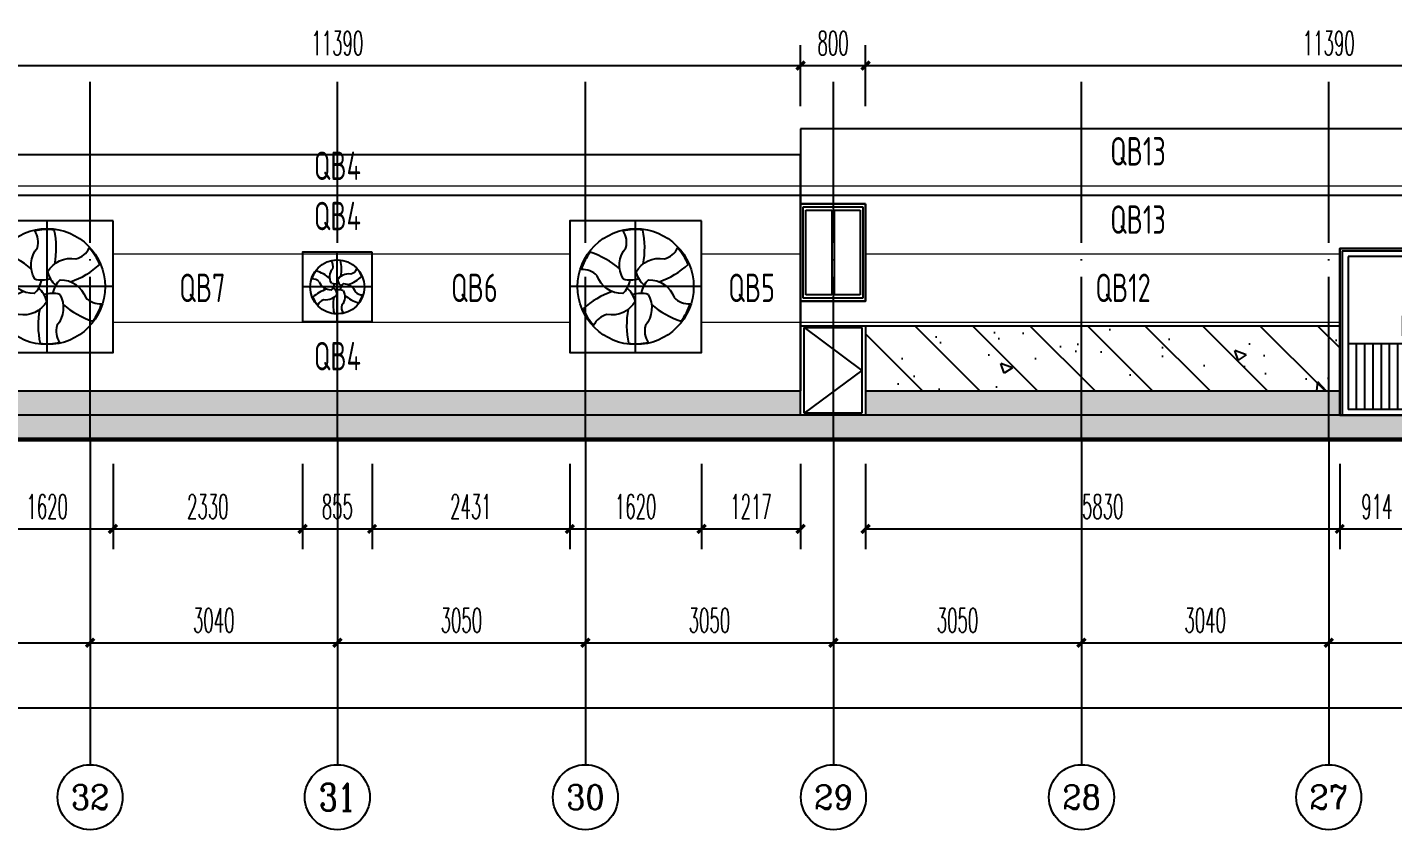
# Model space of a CAD drawing. Extents: x -472275 to 124489, y 67522 to 154054.
# Drawn here: x -428202 to -411414, y 91157 to 101028 of the extents above; entities that cross this region are included whole.
import ezdxf
from ezdxf.enums import TextEntityAlignment as Align

# ---------------------------------------------------------------- set-up
doc = ezdxf.new("R2010")
doc.units = 0
doc.header["$LTSCALE"] = 1000
doc.header["$MEASUREMENT"] = 0
doc.linetypes.add('DOTE', pattern=[2.42, 2, -0.2, 0.02, -0.2])
doc.linetypes.add('STRICHPUNKT', pattern=[25.4, 12.7, -6.35, 0, -6.35])
doc.layers.add('0_WALL PANEL', color=3, linetype='Continuous', lineweight=20)
for name, color, linetype in [('AXIS', 3, 'Continuous'), ('AXIS_TEXT', 7, 'Continuous'), ('DOTE', 1, 'DOTE'), ('E_WINDOW', 4, 'Continuous'), ('EM50', 253, 'Continuous'), ('MITTELLINIE', 3, 'STRICHPUNKT'), ('PUB_DIM', 3, 'Continuous'), ('PUB_TEXT', 7, 'Continuous'), ('section-wall', 5, 'Continuous'), ('WALL', 7, 'Continuous'), ('建-立-门窗', 4, 'Continuous'), ('建-轴-标注', 3, 'Continuous')]:
    doc.layers.add(name, color=color, linetype=linetype)
doc.styles.add('_TCH_AXIS', font='COMPLEX', dxfattribs={"bigfont": 'GBCBIG'})
doc.styles.add('_TCH_DIM_T3', font='SIMPLEX.shx', dxfattribs={"width": 0.5, "bigfont": 'GBCBIG.shx'})
doc.styles.add('COMPLEX', font='COMPLEX')
doc.styles.add('TCCAD_Dimension', font='Tssdeng.shx', dxfattribs={"width": 0.7, "bigfont": 'hztxt.shx'})
doc.dimstyles.new('_TCH_ARCH&&100', dxfattribs={"dimtxt": 297.5, "dimasz": 100, "dimexe": 250, "dimexo": 300, "dimgap": 126.25, "dimtad": 1, "dimdec": 0, "dimzin": 0, "dimdsep": 46, "dimtxsty": '_TCH_DIM_T3', "dimblk": 'ARCHTICK', "dimcen": 0.09, "dimclrt": 7, "dimazin": 2, "dimtfac": 1, "dimtdec": 0, "dimtix": 1, "dimtmove": 2, "dimatfit": 3, "dimfxl": 1, "dimtolj": 1, "dimtzin": 0, "dimarcsym": 0})

# ---------------------------------------------------------------- blocks, each defined once
blk = doc.blocks.new('*U2')
at = {"layer": 'E_WINDOW'}
for p, q in [((0, 0), (0, 2050)), ((0, 2050), (914, 2050)), ((30, 2021), (30, 0)), ((30, 2021), (884, 2021)), ((884, 0), (884, 2021)), ((914, 2050), (914, 0)), ((102, 1952), (102, 68)), ((812, 1952), (102, 1952)), ((812, 1220), (812, 1952)), ((777, 976), (777, 1220)), ((777, 1220), (878, 1220)), ((878, 1220), (878, 976)), ((102, 879), (812, 879)), ((203, 879), (203, 68)), ((305, 879), (305, 68)), ((406, 879), (406, 68)), ((508, 879), (508, 68)), ((609, 879), (609, 68)), ((711, 879), (711, 68)), ((878, 976), (777, 976)), ((812, 68), (812, 976)), ((914, 0), (0, 0)), ((812, 68), (102, 68))]:
    blk.add_line(p, q, dxfattribs=at)
blk = doc.blocks.new('ELEVOPENINGLIB$SYSLIB$00000313')
for p, q in [((900, 2400), (0, 2400)), ((0, 2400), (0, 2000)), ((51.725, 2349.895), (51.725, 50.105)), ((848.275, 2349.895), (51.725, 2349.895)), ((848.275, 50.105), (848.275, 2349.895)), ((900, 2000), (900, 2400)), ((0, 2000), (0, 0)), ((900, 0), (900, 2000)), ((0, 0), (900, 0)), ((51.725, 50.105), (848.275, 50.105))]:
    blk.add_line(p, q)
at = {"color": 4}
for p, q in [((848.275, 2349.895), (51.725, 1200)), ((51.725, 1200), (848.275, 50.105))]:
    blk.add_line(p, q, dxfattribs=at)
blk = doc.blocks.new('ELEVOPENINGLIB$SYSLIB$00000163')
for p, q in [((0, 1500), (0, 0)), ((1200, 1500), (0, 1500)), ((1200, 0), (1200, 1500)), ((50, 1450), (50, 50)), ((1150, 1450), (50, 1450)), ((100, 1400), (100, 100)), ((575, 1400), (100, 1400)), ((575, 100), (575, 1400)), ((625, 1400), (625, 100)), ((1100, 1400), (625, 1400)), ((1100, 100), (1100, 1400)), ((1150, 50), (1150, 1450)), ((0, 0), (1200, 0)), ((50, 50), (1150, 50)), ((100, 100), (575, 100)), ((625, 100), (1100, 100))]:
    blk.add_line(p, q)
blk = doc.blocks.new('56风机')
at = {"color": 4}
blk.add_lwpolyline([(145037, 325361), (146657, 325361), (146657, 323741), (145037, 323741)], close=True, dxfattribs=at)
at = {"layer": 'EM50', "extrusion": (0, 0, -1)}
blk.add_circle((-145847, 324551), 713, dxfattribs=at)
for centre, radius, start, end in [((-146785, 325028), 1049, 349.1582, 12.0925), ((-145847, 324551), 702, 82.8151, 102.6914), ((-146203, 325097), 245, 343.8915, 34.7446), ((-145847, 324551), 702, 22.8151, 42.6914), ((-145552, 325132), 245, 283.8915, 334.7446), ((-146729, 323977), 1049, 49.1585, 72.0925), ((-145847, 324551), 702, 142.8151, 162.6914), ((-145903, 325602), 1049, 289.1581, 312.0924), ((-145531, 324809), 320, 193.8536, 228.6944), ((-146497, 324516), 245, 43.8915, 94.7446), ((-145466, 324406), 320, 133.8536, 168.6939), ((-145912, 324953), 320, 253.8536, 288.6936), ((-146163, 324293), 320, 13.8536, 48.6929), ((-146228, 324696), 320, 313.8536, 348.6934), ((-145197, 324586), 245, 223.8915, 274.7446), ((-145847, 324551), 702, 322.8151, 342.6914), ((-145782, 324149), 320, 73.8536, 108.6934), ((-145791, 323500), 1049, 109.1583, 132.0925), ((-144965, 325125), 1049, 229.1581, 252.0925), ((-144909, 324074), 1049, 169.1584, 192.0925), ((-146142, 323970), 245, 103.8915, 154.7446), ((-145847, 324551), 702, 202.8151, 222.6914), ((-145491, 324005), 245, 163.8915, 214.7446), ((-145847, 324551), 702, 262.8151, 282.6914)]:
    blk.add_arc(centre, radius, start, end, dxfattribs=at)
at = {"layer": 'EM50'}
for centre, start, end in [((145709, 324813), 330.2202, 39.9265), ((145552, 324563), 30.2202, 99.9265), ((146005, 324801), 270.2199, 339.9262), ((145689, 324301), 90.22, 159.9263), ((145985, 324289), 150.2202, 219.9265), ((146142, 324539), 210.2202, 279.9265)]:
    blk.add_arc(centre, 336, start, end, dxfattribs=at)
at = {"layer": 'MITTELLINIE'}
for p, q in [((145847, 323741), (145847, 325361)), ((145037, 324551), (146657, 324551))]:
    blk.add_line(p, q, dxfattribs=at)
blk = doc.blocks.new('26寸风机')
at = {"color": 4}
blk.add_lwpolyline([(150554, 326941), (151409, 326941), (151409, 326086), (150554, 326086)], close=True, dxfattribs=at)
at = {"layer": 'EM50', "extrusion": (0, 0, -1)}
blk.add_circle((-150982, 326513), 333, dxfattribs=at)
for centre, radius, start, end in [((-150982, 326513), 328, 22.8151, 42.6914), ((-150844, 326784), 114, 283.8915, 334.7446), ((-151419, 326736), 489, 349.1582, 12.0925), ((-150982, 326513), 328, 82.8151, 102.6914), ((-151147, 326768), 114, 343.8915, 34.7446), ((-151393, 326246), 489, 49.1585, 72.0925), ((-150982, 326513), 328, 142.8151, 162.6914), ((-151008, 327004), 489, 289.1581, 312.0924), ((-150804, 326446), 149, 133.8536, 168.6939), ((-150834, 326634), 149, 193.8536, 228.6944), ((-151012, 326701), 149, 253.8536, 288.6936), ((-151159, 326581), 149, 313.8536, 348.6934), ((-151285, 326497), 114, 43.8915, 94.7446), ((-150678, 326530), 114, 223.8915, 274.7446), ((-150982, 326513), 328, 322.8151, 342.6914), ((-150570, 326781), 489, 229.1581, 252.0925), ((-150951, 326326), 149, 73.8536, 108.6934), ((-151129, 326393), 149, 13.8536, 48.6929), ((-150544, 326291), 489, 169.1584, 192.0925), ((-150955, 326023), 489, 109.1583, 132.0925), ((-150982, 326513), 328, 202.8151, 222.6914), ((-150816, 326259), 114, 163.8915, 214.7446), ((-150982, 326513), 328, 262.8151, 282.6914), ((-151119, 326243), 114, 103.8915, 154.7446)]:
    blk.add_arc(centre, radius, start, end, dxfattribs=at)
at = {"layer": 'EM50'}
for centre, start, end in [((150917, 326636), 330.2202, 39.9265), ((150908, 326397), 90.22, 159.9263), ((150844, 326519), 30.2202, 99.9265), ((151055, 326630), 270.2199, 339.9262), ((151046, 326391), 150.2202, 219.9265), ((151119, 326508), 210.2202, 279.9265)]:
    blk.add_arc(centre, 157, start, end, dxfattribs=at)
at = {"layer": 'MITTELLINIE'}
for p, q in [((150982, 326086), (150982, 326941)), ((150554, 326513), (151409, 326513))]:
    blk.add_line(p, q, dxfattribs=at)
blk = doc.blocks.new('_ArchTick')
at = {"color": 0, "linetype": 'ByBlock', "const_width": 0.4}
blk.add_lwpolyline([(-0.5, -0.5), (0.5, 0.5)], dxfattribs=at)
blk = doc.blocks.new('*D20')
at = {"layer": 'Defpoints', "color": 0, "transparency": 16777216}
for p in [(-412065, 95957), (-411151, 95957), (-411151, 94857)]:
    blk.add_point(p, dxfattribs=at)
at = {"layer": 'PUB_DIM', "color": 0, "lineweight": -2, "transparency": 16777216}
for p, q in [((-412065, 95657), (-412065, 94607)), ((-411151, 95657), (-411151, 94607)), ((-412065, 94857), (-411151, 94857))]:
    blk.add_line(p, q, dxfattribs=at)
at = {"layer": 'PUB_DIM', "color": 0, "lineweight": -2, "transparency": 16777216, "xscale": 100, "yscale": 100, "zscale": 100, "rotation": 180}
blk.add_blockref('_ArchTick', (-412065, 94857), dxfattribs=at)
at = {"layer": 'PUB_DIM', "color": 0, "lineweight": -2, "transparency": 16777216, "xscale": 100, "yscale": 100, "zscale": 100}
blk.add_blockref('_ArchTick', (-411151, 94857), dxfattribs=at)
at = {"layer": 'PUB_DIM', "color": 7, "transparency": 16777216, "insert": (-411608, 95132), "char_height": 297.5, "attachment_point": 5, "style": '_TCH_DIM_T3'}
blk.add_mtext('\\A1;914', dxfattribs=at)
blk = doc.blocks.new('*D21')
at = {"layer": 'Defpoints', "color": 0, "transparency": 16777216}
for p in [(-417895, 95957), (-412065, 95957), (-412065, 94857)]:
    blk.add_point(p, dxfattribs=at)
at = {"layer": 'PUB_DIM', "color": 0, "lineweight": -2, "transparency": 16777216}
for p, q in [((-417895, 95657), (-417895, 94607)), ((-412065, 95657), (-412065, 94607)), ((-417895, 94857), (-412065, 94857))]:
    blk.add_line(p, q, dxfattribs=at)
at = {"layer": 'PUB_DIM', "color": 0, "lineweight": -2, "transparency": 16777216, "xscale": 100, "yscale": 100, "zscale": 100, "rotation": 180}
blk.add_blockref('_ArchTick', (-417895, 94857), dxfattribs=at)
at = {"layer": 'PUB_DIM', "color": 0, "lineweight": -2, "transparency": 16777216, "xscale": 100, "yscale": 100, "zscale": 100}
blk.add_blockref('_ArchTick', (-412065, 94857), dxfattribs=at)
at = {"layer": 'PUB_DIM', "color": 7, "transparency": 16777216, "insert": (-414980, 95132), "char_height": 297.5, "attachment_point": 5, "style": '_TCH_DIM_T3'}
blk.add_mtext('\\A1;5830', dxfattribs=at)
blk = doc.blocks.new('*D32')
at = {"layer": 'Defpoints', "color": 0, "transparency": 16777216}
for p in [(-419912, 95957), (-418695, 95957), (-418695, 94857)]:
    blk.add_point(p, dxfattribs=at)
at = {"layer": 'PUB_DIM', "color": 0, "lineweight": -2, "transparency": 16777216}
for p, q in [((-419912, 95657), (-419912, 94607)), ((-418695, 95657), (-418695, 94607)), ((-419912, 94857), (-418695, 94857))]:
    blk.add_line(p, q, dxfattribs=at)
at = {"layer": 'PUB_DIM', "color": 0, "lineweight": -2, "transparency": 16777216, "xscale": 100, "yscale": 100, "zscale": 100, "rotation": 180}
blk.add_blockref('_ArchTick', (-419912, 94857), dxfattribs=at)
at = {"layer": 'PUB_DIM', "color": 0, "lineweight": -2, "transparency": 16777216, "xscale": 100, "yscale": 100, "zscale": 100}
blk.add_blockref('_ArchTick', (-418695, 94857), dxfattribs=at)
at = {"layer": 'PUB_DIM', "color": 7, "transparency": 16777216, "insert": (-419304, 95132), "char_height": 297.5, "attachment_point": 5, "style": '_TCH_DIM_T3'}
blk.add_mtext('\\A1;1217', dxfattribs=at)
blk = doc.blocks.new('*D33')
at = {"layer": 'Defpoints', "color": 0, "transparency": 16777216}
for p in [(-421532, 95957), (-419912, 95957), (-419912, 94857)]:
    blk.add_point(p, dxfattribs=at)
at = {"layer": 'PUB_DIM', "color": 0, "lineweight": -2, "transparency": 16777216}
for p, q in [((-421532, 95657), (-421532, 94607)), ((-419912, 95657), (-419912, 94607)), ((-421532, 94857), (-419912, 94857))]:
    blk.add_line(p, q, dxfattribs=at)
at = {"layer": 'PUB_DIM', "color": 0, "lineweight": -2, "transparency": 16777216, "xscale": 100, "yscale": 100, "zscale": 100, "rotation": 180}
blk.add_blockref('_ArchTick', (-421532, 94857), dxfattribs=at)
at = {"layer": 'PUB_DIM', "color": 0, "lineweight": -2, "transparency": 16777216, "xscale": 100, "yscale": 100, "zscale": 100}
blk.add_blockref('_ArchTick', (-419912, 94857), dxfattribs=at)
at = {"layer": 'PUB_DIM', "color": 7, "transparency": 16777216, "insert": (-420722, 95132), "char_height": 297.5, "attachment_point": 5, "style": '_TCH_DIM_T3'}
blk.add_mtext('\\A1;1620', dxfattribs=at)
blk = doc.blocks.new('*D34')
at = {"layer": 'Defpoints', "color": 0, "transparency": 16777216}
for p in [(-423963, 95957), (-421532, 95957), (-421532, 94857)]:
    blk.add_point(p, dxfattribs=at)
at = {"layer": 'PUB_DIM', "color": 0, "lineweight": -2, "transparency": 16777216}
for p, q in [((-423963, 95657), (-423963, 94607)), ((-421532, 95657), (-421532, 94607)), ((-423963, 94857), (-421532, 94857))]:
    blk.add_line(p, q, dxfattribs=at)
at = {"layer": 'PUB_DIM', "color": 0, "lineweight": -2, "transparency": 16777216, "xscale": 100, "yscale": 100, "zscale": 100, "rotation": 180}
blk.add_blockref('_ArchTick', (-423963, 94857), dxfattribs=at)
at = {"layer": 'PUB_DIM', "color": 0, "lineweight": -2, "transparency": 16777216, "xscale": 100, "yscale": 100, "zscale": 100}
blk.add_blockref('_ArchTick', (-421532, 94857), dxfattribs=at)
at = {"layer": 'PUB_DIM', "color": 7, "transparency": 16777216, "insert": (-422748, 95132), "char_height": 297.5, "attachment_point": 5, "style": '_TCH_DIM_T3'}
blk.add_mtext('\\A1;2431', dxfattribs=at)
blk = doc.blocks.new('*D35')
at = {"layer": 'Defpoints', "color": 0, "transparency": 16777216}
for p in [(-424818, 95957), (-423963, 95957), (-423963, 94857)]:
    blk.add_point(p, dxfattribs=at)
at = {"layer": 'PUB_DIM', "color": 0, "lineweight": -2, "transparency": 16777216}
for p, q in [((-424818, 95657), (-424818, 94607)), ((-423963, 95657), (-423963, 94607)), ((-424818, 94857), (-423963, 94857))]:
    blk.add_line(p, q, dxfattribs=at)
at = {"layer": 'PUB_DIM', "color": 0, "lineweight": -2, "transparency": 16777216, "xscale": 100, "yscale": 100, "zscale": 100, "rotation": 180}
blk.add_blockref('_ArchTick', (-424818, 94857), dxfattribs=at)
at = {"layer": 'PUB_DIM', "color": 0, "lineweight": -2, "transparency": 16777216, "xscale": 100, "yscale": 100, "zscale": 100}
blk.add_blockref('_ArchTick', (-423963, 94857), dxfattribs=at)
at = {"layer": 'PUB_DIM', "color": 7, "transparency": 16777216, "insert": (-424390, 95132), "char_height": 297.5, "attachment_point": 5, "style": '_TCH_DIM_T3'}
blk.add_mtext('\\A1;855', dxfattribs=at)
blk = doc.blocks.new('*D36')
at = {"layer": 'Defpoints', "color": 0, "transparency": 16777216}
for p in [(-427148, 95957), (-424818, 95957), (-424818, 94857)]:
    blk.add_point(p, dxfattribs=at)
at = {"layer": 'PUB_DIM', "color": 0, "lineweight": -2, "transparency": 16777216}
for p, q in [((-427148, 95657), (-427148, 94607)), ((-424818, 95657), (-424818, 94607)), ((-427148, 94857), (-424818, 94857))]:
    blk.add_line(p, q, dxfattribs=at)
at = {"layer": 'PUB_DIM', "color": 0, "lineweight": -2, "transparency": 16777216, "xscale": 100, "yscale": 100, "zscale": 100, "rotation": 180}
blk.add_blockref('_ArchTick', (-427148, 94857), dxfattribs=at)
at = {"layer": 'PUB_DIM', "color": 0, "lineweight": -2, "transparency": 16777216, "xscale": 100, "yscale": 100, "zscale": 100}
blk.add_blockref('_ArchTick', (-424818, 94857), dxfattribs=at)
at = {"layer": 'PUB_DIM', "color": 7, "transparency": 16777216, "insert": (-425983, 95132), "char_height": 297.5, "attachment_point": 5, "style": '_TCH_DIM_T3'}
blk.add_mtext('\\A1;2330', dxfattribs=at)
blk = doc.blocks.new('*D37')
at = {"layer": 'Defpoints', "color": 0, "transparency": 16777216}
for p in [(-428768, 95957), (-427148, 95957), (-427148, 94857)]:
    blk.add_point(p, dxfattribs=at)
at = {"layer": 'PUB_DIM', "color": 0, "lineweight": -2, "transparency": 16777216}
for p, q in [((-428768, 95657), (-428768, 94607)), ((-427148, 95657), (-427148, 94607)), ((-428768, 94857), (-427148, 94857))]:
    blk.add_line(p, q, dxfattribs=at)
at = {"layer": 'PUB_DIM', "color": 0, "lineweight": -2, "transparency": 16777216, "xscale": 100, "yscale": 100, "zscale": 100, "rotation": 180}
blk.add_blockref('_ArchTick', (-428768, 94857), dxfattribs=at)
at = {"layer": 'PUB_DIM', "color": 0, "lineweight": -2, "transparency": 16777216, "xscale": 100, "yscale": 100, "zscale": 100}
blk.add_blockref('_ArchTick', (-427148, 94857), dxfattribs=at)
at = {"layer": 'PUB_DIM', "color": 7, "transparency": 16777216, "insert": (-427958, 95132), "char_height": 297.5, "attachment_point": 5, "style": '_TCH_DIM_T3'}
blk.add_mtext('\\A1;1620', dxfattribs=at)
blk = doc.blocks.new('*D81')
at = {"layer": 'Defpoints', "color": 0, "transparency": 16777216}
for p in [(-418695, 100557), (-430085, 99757), (-418695, 99757)]:
    blk.add_point(p, dxfattribs=at)
at = {"layer": 'PUB_DIM', "color": 0, "lineweight": -2, "transparency": 16777216}
for p, q in [((-430085, 100057), (-430085, 100807)), ((-418695, 100057), (-418695, 100807)), ((-430085, 100557), (-418695, 100557))]:
    blk.add_line(p, q, dxfattribs=at)
at = {"layer": 'PUB_DIM', "color": 0, "lineweight": -2, "transparency": 16777216, "xscale": 100, "yscale": 100, "zscale": 100, "rotation": 180}
blk.add_blockref('_ArchTick', (-430085, 100557), dxfattribs=at)
at = {"layer": 'PUB_DIM', "color": 0, "lineweight": -2, "transparency": 16777216, "xscale": 100, "yscale": 100, "zscale": 100}
blk.add_blockref('_ArchTick', (-418695, 100557), dxfattribs=at)
at = {"layer": 'PUB_DIM', "color": 7, "transparency": 16777216, "insert": (-424390, 100832), "char_height": 297.5, "attachment_point": 5, "style": '_TCH_DIM_T3'}
blk.add_mtext('\\A1;11390', dxfattribs=at)
blk = doc.blocks.new('*D82')
at = {"layer": 'Defpoints', "color": 0, "transparency": 16777216}
for p in [(-417895, 100557), (-418695, 99757), (-417895, 99757)]:
    blk.add_point(p, dxfattribs=at)
at = {"layer": 'PUB_DIM', "color": 0, "lineweight": -2, "transparency": 16777216}
for p, q in [((-418695, 100057), (-418695, 100807)), ((-417895, 100057), (-417895, 100807)), ((-418695, 100557), (-417895, 100557))]:
    blk.add_line(p, q, dxfattribs=at)
at = {"layer": 'PUB_DIM', "color": 0, "lineweight": -2, "transparency": 16777216, "xscale": 100, "yscale": 100, "zscale": 100, "rotation": 180}
blk.add_blockref('_ArchTick', (-418695, 100557), dxfattribs=at)
at = {"layer": 'PUB_DIM', "color": 0, "lineweight": -2, "transparency": 16777216, "xscale": 100, "yscale": 100, "zscale": 100}
blk.add_blockref('_ArchTick', (-417895, 100557), dxfattribs=at)
at = {"layer": 'PUB_DIM', "color": 7, "transparency": 16777216, "insert": (-418295, 100832), "char_height": 297.5, "attachment_point": 5, "style": '_TCH_DIM_T3'}
blk.add_mtext('\\A1;800', dxfattribs=at)
blk = doc.blocks.new('*D83')
at = {"layer": 'Defpoints', "color": 0, "transparency": 16777216}
for p in [(-406505, 100557), (-417895, 99757), (-406505, 99757)]:
    blk.add_point(p, dxfattribs=at)
at = {"layer": 'PUB_DIM', "color": 0, "lineweight": -2, "transparency": 16777216}
for p, q in [((-417895, 100057), (-417895, 100807)), ((-406505, 100057), (-406505, 100807)), ((-417895, 100557), (-406505, 100557))]:
    blk.add_line(p, q, dxfattribs=at)
at = {"layer": 'PUB_DIM', "color": 0, "lineweight": -2, "transparency": 16777216, "xscale": 100, "yscale": 100, "zscale": 100, "rotation": 180}
blk.add_blockref('_ArchTick', (-417895, 100557), dxfattribs=at)
at = {"layer": 'PUB_DIM', "color": 0, "lineweight": -2, "transparency": 16777216, "xscale": 100, "yscale": 100, "zscale": 100}
blk.add_blockref('_ArchTick', (-406505, 100557), dxfattribs=at)
at = {"layer": 'PUB_DIM', "color": 7, "transparency": 16777216, "insert": (-412200, 100832), "char_height": 297.5, "attachment_point": 5, "style": '_TCH_DIM_T3'}
blk.add_mtext('\\A1;11390', dxfattribs=at)
blk = doc.blocks.new('*D134')
at = {"layer": 'AXIS', "color": 0, "lineweight": -2, "transparency": 16777216}
for p, q in [((-412200, 95657), (-412200, 93207)), ((-408390, 95657), (-408390, 93207)), ((-412200, 93457), (-408390, 93457))]:
    blk.add_line(p, q, dxfattribs=at)
at = {"layer": 'Defpoints', "color": 0, "transparency": 16777216}
for p in [(-412200, 95957), (-408390, 95957), (-408390, 93457)]:
    blk.add_point(p, dxfattribs=at)
at = {"layer": 'AXIS', "color": 0, "lineweight": -2, "transparency": 16777216, "xscale": 100, "yscale": 100, "zscale": 100, "rotation": 180}
blk.add_blockref('_ArchTick', (-412200, 93457), dxfattribs=at)
at = {"layer": 'AXIS', "color": 0, "lineweight": -2, "transparency": 16777216, "xscale": 100, "yscale": 100, "zscale": 100}
blk.add_blockref('_ArchTick', (-408390, 93457), dxfattribs=at)
at = {"layer": 'AXIS', "color": 7, "transparency": 16777216, "insert": (-410295, 93732), "char_height": 297.5, "attachment_point": 5, "style": '_TCH_DIM_T3'}
blk.add_mtext('\\A1;3810', dxfattribs=at)
blk = doc.blocks.new('*D135')
at = {"layer": 'AXIS', "color": 0, "lineweight": -2, "transparency": 16777216}
for p, q in [((-415240, 95657), (-415240, 93207)), ((-412200, 95657), (-412200, 93207)), ((-415240, 93457), (-412200, 93457))]:
    blk.add_line(p, q, dxfattribs=at)
at = {"layer": 'Defpoints', "color": 0, "transparency": 16777216}
for p in [(-415240, 95957), (-412200, 95957), (-412200, 93457)]:
    blk.add_point(p, dxfattribs=at)
at = {"layer": 'AXIS', "color": 0, "lineweight": -2, "transparency": 16777216, "xscale": 100, "yscale": 100, "zscale": 100, "rotation": 180}
blk.add_blockref('_ArchTick', (-415240, 93457), dxfattribs=at)
at = {"layer": 'AXIS', "color": 0, "lineweight": -2, "transparency": 16777216, "xscale": 100, "yscale": 100, "zscale": 100}
blk.add_blockref('_ArchTick', (-412200, 93457), dxfattribs=at)
at = {"layer": 'AXIS', "color": 7, "transparency": 16777216, "insert": (-413720, 93732), "char_height": 297.5, "attachment_point": 5, "style": '_TCH_DIM_T3'}
blk.add_mtext('\\A1;3040', dxfattribs=at)
blk = doc.blocks.new('*D136')
at = {"layer": 'AXIS', "color": 0, "lineweight": -2, "transparency": 16777216}
for p, q in [((-418290, 95657), (-418290, 93207)), ((-415240, 95657), (-415240, 93207)), ((-418290, 93457), (-415240, 93457))]:
    blk.add_line(p, q, dxfattribs=at)
at = {"layer": 'Defpoints', "color": 0, "transparency": 16777216}
for p in [(-418290, 95957), (-415240, 95957), (-415240, 93457)]:
    blk.add_point(p, dxfattribs=at)
at = {"layer": 'AXIS', "color": 0, "lineweight": -2, "transparency": 16777216, "xscale": 100, "yscale": 100, "zscale": 100, "rotation": 180}
blk.add_blockref('_ArchTick', (-418290, 93457), dxfattribs=at)
at = {"layer": 'AXIS', "color": 0, "lineweight": -2, "transparency": 16777216, "xscale": 100, "yscale": 100, "zscale": 100}
blk.add_blockref('_ArchTick', (-415240, 93457), dxfattribs=at)
at = {"layer": 'AXIS', "color": 7, "transparency": 16777216, "insert": (-416765, 93732), "char_height": 297.5, "attachment_point": 5, "style": '_TCH_DIM_T3'}
blk.add_mtext('\\A1;3050', dxfattribs=at)
blk = doc.blocks.new('*D137')
at = {"layer": 'AXIS', "color": 0, "lineweight": -2, "transparency": 16777216}
for p, q in [((-421340, 95657), (-421340, 93207)), ((-418290, 95657), (-418290, 93207)), ((-421340, 93457), (-418290, 93457))]:
    blk.add_line(p, q, dxfattribs=at)
at = {"layer": 'Defpoints', "color": 0, "transparency": 16777216}
for p in [(-421340, 95957), (-418290, 95957), (-418290, 93457)]:
    blk.add_point(p, dxfattribs=at)
at = {"layer": 'AXIS', "color": 0, "lineweight": -2, "transparency": 16777216, "xscale": 100, "yscale": 100, "zscale": 100, "rotation": 180}
blk.add_blockref('_ArchTick', (-421340, 93457), dxfattribs=at)
at = {"layer": 'AXIS', "color": 0, "lineweight": -2, "transparency": 16777216, "xscale": 100, "yscale": 100, "zscale": 100}
blk.add_blockref('_ArchTick', (-418290, 93457), dxfattribs=at)
at = {"layer": 'AXIS', "color": 7, "transparency": 16777216, "insert": (-419815, 93732), "char_height": 297.5, "attachment_point": 5, "style": '_TCH_DIM_T3'}
blk.add_mtext('\\A1;3050', dxfattribs=at)
blk = doc.blocks.new('*D138')
at = {"layer": 'AXIS', "color": 0, "lineweight": -2, "transparency": 16777216}
for p, q in [((-424390, 95657), (-424390, 93207)), ((-421340, 95657), (-421340, 93207)), ((-424390, 93457), (-421340, 93457))]:
    blk.add_line(p, q, dxfattribs=at)
at = {"layer": 'Defpoints', "color": 0, "transparency": 16777216}
for p in [(-424390, 95957), (-421340, 95957), (-421340, 93457)]:
    blk.add_point(p, dxfattribs=at)
at = {"layer": 'AXIS', "color": 0, "lineweight": -2, "transparency": 16777216, "xscale": 100, "yscale": 100, "zscale": 100, "rotation": 180}
blk.add_blockref('_ArchTick', (-424390, 93457), dxfattribs=at)
at = {"layer": 'AXIS', "color": 0, "lineweight": -2, "transparency": 16777216, "xscale": 100, "yscale": 100, "zscale": 100}
blk.add_blockref('_ArchTick', (-421340, 93457), dxfattribs=at)
at = {"layer": 'AXIS', "color": 7, "transparency": 16777216, "insert": (-422865, 93732), "char_height": 297.5, "attachment_point": 5, "style": '_TCH_DIM_T3'}
blk.add_mtext('\\A1;3050', dxfattribs=at)
blk = doc.blocks.new('*D139')
at = {"layer": 'AXIS', "color": 0, "lineweight": -2, "transparency": 16777216}
for p, q in [((-427430, 95657), (-427430, 93207)), ((-424390, 95657), (-424390, 93207)), ((-427430, 93457), (-424390, 93457))]:
    blk.add_line(p, q, dxfattribs=at)
at = {"layer": 'Defpoints', "color": 0, "transparency": 16777216}
for p in [(-427430, 95957), (-424390, 95957), (-424390, 93457)]:
    blk.add_point(p, dxfattribs=at)
at = {"layer": 'AXIS', "color": 0, "lineweight": -2, "transparency": 16777216, "xscale": 100, "yscale": 100, "zscale": 100, "rotation": 180}
blk.add_blockref('_ArchTick', (-427430, 93457), dxfattribs=at)
at = {"layer": 'AXIS', "color": 0, "lineweight": -2, "transparency": 16777216, "xscale": 100, "yscale": 100, "zscale": 100}
blk.add_blockref('_ArchTick', (-424390, 93457), dxfattribs=at)
at = {"layer": 'AXIS', "color": 7, "transparency": 16777216, "insert": (-425910, 93732), "char_height": 297.5, "attachment_point": 5, "style": '_TCH_DIM_T3'}
blk.add_mtext('\\A1;3040', dxfattribs=at)
blk = doc.blocks.new('*D140')
at = {"layer": 'AXIS', "color": 0, "lineweight": -2, "transparency": 16777216}
for p, q in [((-430480, 95657), (-430480, 93207)), ((-427430, 95657), (-427430, 93207)), ((-430480, 93457), (-427430, 93457))]:
    blk.add_line(p, q, dxfattribs=at)
at = {"layer": 'Defpoints', "color": 0, "transparency": 16777216}
for p in [(-430480, 95957), (-427430, 95957), (-427430, 93457)]:
    blk.add_point(p, dxfattribs=at)
at = {"layer": 'AXIS', "color": 0, "lineweight": -2, "transparency": 16777216, "xscale": 100, "yscale": 100, "zscale": 100, "rotation": 180}
blk.add_blockref('_ArchTick', (-430480, 93457), dxfattribs=at)
at = {"layer": 'AXIS', "color": 0, "lineweight": -2, "transparency": 16777216, "xscale": 100, "yscale": 100, "zscale": 100}
blk.add_blockref('_ArchTick', (-427430, 93457), dxfattribs=at)
at = {"layer": 'AXIS', "color": 7, "transparency": 16777216, "insert": (-428955, 93732), "char_height": 297.5, "attachment_point": 5, "style": '_TCH_DIM_T3'}
blk.add_mtext('\\A1;3050', dxfattribs=at)
blk = doc.blocks.new('*D152')
at = {"layer": 'AXIS', "color": 0, "lineweight": -2, "transparency": 16777216}
for p, q in [((-462960, 95657), (-462960, 92407)), ((-333250, 95657), (-333250, 92407)), ((-462960, 92657), (-333250, 92657))]:
    blk.add_line(p, q, dxfattribs=at)
at = {"layer": 'Defpoints', "color": 0, "transparency": 16777216}
for p in [(-462960, 95957), (-333250, 95957), (-333250, 92657)]:
    blk.add_point(p, dxfattribs=at)
at = {"layer": 'AXIS', "color": 0, "lineweight": -2, "transparency": 16777216, "xscale": 100, "yscale": 100, "zscale": 100, "rotation": 180}
blk.add_blockref('_ArchTick', (-462960, 92657), dxfattribs=at)
at = {"layer": 'AXIS', "color": 0, "lineweight": -2, "transparency": 16777216, "xscale": 100, "yscale": 100, "zscale": 100}
blk.add_blockref('_ArchTick', (-333250, 92657), dxfattribs=at)
at = {"layer": 'AXIS', "color": 7, "transparency": 16777216, "insert": (-398105, 92932), "char_height": 297.5, "attachment_point": 5, "style": '_TCH_DIM_T3'}
blk.add_mtext('\\A1;129710', dxfattribs=at)
blk = doc.blocks.new('_AXISO')
blk.add_circle((0, 0), 0.5)
at = {"layer": 'AXIS_TEXT', "style": 'COMPLEX', "width": 1.041667}
blk.add_attdef('A', text='', height=0.56, dxfattribs=at).set_placement((-0.25, -0.28), (0.25, -0.28), align=Align.FIT)

msp = doc.modelspace()

# ---------------------------------------------------------------- hatches: boundary and pattern name
at = {"layer": 'WALL'}
h = msp.add_hatch(dxfattribs=at)
h.set_pattern_fill('钢筋混凝土', color=9, scale=200)
h.set_pattern_definition([(135, (-129407.66, 202625.94), (353.5534, 353.5534), []), (130, (-129407.7, 202625.9), (-1434.5204, -125.5043), [150, -1650]), (185, (-129407.7, 202626), (277.503, 1504.384), [120, -1320]), (79.5486, (-129527.2, 202615.5), (-1157.019, 1378.879), [127.4804, -1402.284]), (133.8158, (-129407.7, 203026), (-2134.482, -331.038), [225, -2475]), (83.3644, (-129585.5, 202998.4), (-1869.325, 1948.236), [191.22, -2103.426]), (188.8158, (-129407.7, 203026), (-1869.324, 1948.237), [180, -1980]), (159, (-129607.7, 202925.9), (-1193.814, -805.238), [150, -1650]), (214, (-129607.7, 202926), (-486.631, 1450.3), [120, -1320]), (108.5486, (-129707.1, 202858.8), (-1680.445, 645.061), [127.4804, -1402.284]), (142.5, (-129407.66, 202625.94), (-24.3197, 665.7877), [0, -1304, 0, -1340, 0, -1325]), (172.5, (-129407.66, 202625.94), (-526.139, 788.8234), [0, -764, 0, -1274, 0, -505]), (212.5, (-128961.66, 202625.94), (-1067.6449, -45.1097), [0, -500, 0, -1560, 0, -2070]), (222.5, (-128761.7, 202625.9), (-1166.3723, 200.21), [0, -650, 0, -1036, 0, -1470])])
h.paths.add_polyline_path([(-411151.2, 96557.3), (-411151.2, 97357.3), (-410714.2, 97357.3), (-410714.2, 96557.3)])
h.paths.add_polyline_path([(-402694.7, 97357.3), (-402694.7, 96557.3), (-410714.2, 96557.3), (-410714.2, 97357.3)])
h.paths.add_polyline_path([(-417895, 96557.3), (-417895, 97357.3), (-412065.2, 97357.3), (-412065.2, 96557.3)])
h.paths.add_polyline_path([(-418695, 97357.3), (-418695, 96557.3), (-418695, 96557.3), (-418695, 97357.3)])
h = msp.add_hatch(dxfattribs=at)
h.set_pattern_fill('钢筋混凝土', color=9, scale=200)
h.set_pattern_definition([(135, (7289.3, 202625.94), (353.5534, 353.5534), []), (130, (7289.3, 202625.9), (-1434.5204, -125.5043), [150, -1650]), (185, (7289.3, 202626), (277.5027, 1504.3843), [120, -1320]), (79.5486, (7169.8, 202615.5), (-1157.0188, 1378.879), [127.4804, -1402.2842]), (133.8158, (7289.3, 203026), (-2134.482, -331.038), [225, -2475]), (83.3644, (7111.4, 202998.4), (-1869.325, 1948.236), [191.221, -2103.426]), (188.8158, (7289.3, 203026), (-1869.324, 1948.237), [180, -1980]), (159, (7089.3, 202925.9), (-1193.814, -805.2378), [150, -1650]), (214, (7089.3, 202926), (-486.6307, 1450.3), [120, -1320]), (108.5486, (6989.8, 202858.8), (-1680.4453, 645.061), [127.4804, -1402.2842]), (142.5, (7289.3, 202625.94), (-24.3197, 665.7877), [0, -1304, 0, -1340, 0, -1325]), (172.5, (7289.3, 202625.94), (-526.1391, 788.8234), [0, -764, 0, -1274, 0, -505]), (212.5, (7735.3, 202625.94), (-1067.6449, -45.10974), [0, -500, 0, -1560, 0, -2070]), (222.5, (7935.3, 202625.9), (-1166.3723, 200.21), [0, -650, 0, -1036, 0, -1470])])
h.paths.add_polyline_path([(-463035, 95957.3), (-463035, 96557.3), (-455265, 96557.3), (-455265, 96257.3), (-454465, 96257.3), (-454465, 96557.3), (-443075, 96557.3), (-443075, 96257.3), (-442275, 96257.3), (-442275, 96557.3), (-433818.7, 96557.3), (-433818.7, 96257.3), (-432904.7, 96257.3), (-432904.7, 96557.3), (-430885, 96557.3), (-430885, 96257.3), (-430085, 96257.3), (-430085, 96557.3), (-418695, 96557.3), (-418695, 96257.3), (-417895, 96257.3), (-417895, 96557.3), (-412065.2, 96557.3), (-412065.2, 96257.3), (-411151.2, 96257.3), (-411151.2, 96557.3), (-402694.7, 96557.3), (-402694.7, 96257.3), (-401894.7, 96257.3), (-401894.7, 96557.3), (-390504.7, 96557.3), (-390504.7, 96257.3), (-389704.7, 96257.3), (-389704.7, 96557.3), (-378314.7, 96557.3), (-378314.7, 96257.3), (-377514.7, 96257.3), (-377514.7, 96557.3), (-366124.7, 96557.3), (-366124.7, 96257.3), (-365324.7, 96257.3), (-365324.7, 96557.3), (-353934.7, 96557.3), (-353934.7, 96257.3), (-353134.7, 96257.3), (-353134.7, 96557.3), (-341744.7, 96557.3), (-341744.7, 96257.3), (-340944.7, 96257.3), (-340944.7, 96557.3), (-333174.7, 96557.3), (-333174.7, 95957.1)])

# ---------------------------------------------------------------- linework, layer by layer
at = {"color": 7}
for p, q in [((-401894.7, 99777.3), (-418695, 99777.3, 0)), ((-418695, 96557.3, 0), (-418695, 99457.3, 0))]:
    msp.add_line(p, q, dxfattribs=at)
at = {"color": 4, "elevation": 0}
for points in [[(-417895, 98857.3), (-418695, 98857.3), (-418695, 97657.3), (-417895, 97657.3)], [(-411151.2, 98307.3), (-412065.2, 98307.3), (-412065.2, 96257.3), (-411151.2, 96257.3)], [(-418695, 97357.3), (-417895, 97357.3), (-417895, 96257.3), (-418695, 96257.3)]]:
    msp.add_lwpolyline(points, close=True, dxfattribs=at)
at = {"layer": '0_WALL PANEL', "linetype": 'ByBlock'}
for p, q in [((-454465, 99077.3, 0), (-390494.7, 99077.3, 0)), ((-421532.3, 98237.3, 0), (-427147.6, 98237.3, 0)), ((-418695, 98237.3, 0), (-419912.3, 98237.3, 0)), ((-412065.2, 98237.3, 0), (-417895, 98237.3, 0)), ((-421532.3, 97397.3, 0), (-427147.6, 97397.3, 0)), ((-412065.2, 97397.3, 0), (-419912.3, 97397.3, 0))]:
    msp.add_line(p, q, dxfattribs=at)
at = {"layer": 'AXIS'}
for p, q in [((-427430, 95957.3), (-427430, 91957.3)), ((-424390, 95957.3), (-424390, 91957.3)), ((-421340, 95957.3), (-421340, 91957.3)), ((-418290, 95957.3), (-418290, 91957.3)), ((-415240, 95957.3), (-415240, 91957.3)), ((-412200, 95957.3), (-412200, 91957.3))]:
    msp.add_line(p, q, dxfattribs=at)
at = {"layer": 'DOTE'}
for p, q in [((-427430, 95957.3, 0), (-427430, 100356.8, 0)), ((-424390, 95957.3, 0), (-424390, 100356.8, 0)), ((-421340, 95957.3, 0), (-421340, 100356.8, 0)), ((-418290, 95957.3, 0), (-418290, 100356.8, 0)), ((-415240, 95957.3, 0), (-415240, 100356.8, 0)), ((-412200, 95957.3, 0), (-412200, 100356.8, 0))]:
    msp.add_line(p, q, dxfattribs=at)
at = {"layer": 'WALL', "color": 1}
for p, q in [((-329779.6, 98957.3), (-467410, 98957.3)), ((-329779.6, 96257.3), (-467410, 96257.3))]:
    msp.add_line(p, q, dxfattribs=at)
at = {"layer": 'WALL', "color": 7, "const_width": 50}
msp.add_lwpolyline([(-329779.6, 95957.3), (-359680.2, 95957.3), (-467410, 95957.3)], dxfattribs=at)
at = {"layer": '建-轴-标注', "color": 0}
for p, q in [((-418695, 99777.3, 0), (-418695, 96557.3, 0)), ((-418140, 97357.3, 0), (-412065.2, 97357.3, 0))]:
    msp.add_line(p, q, dxfattribs=at)
at = {"layer": '建-轴-标注', "color": 0, "elevation": 0}
for points in [[(-418695, 99457.3), (-432844.7, 99457.3)], [(-430085, 96557.3), (-418695, 96557.3)], [(-417895, 96557.3), (-412065.2, 96557.3)]]:
    msp.add_lwpolyline(points, dxfattribs=at)

# ---------------------------------------------------------------- block references
at = {"color": 4, "xscale": -1}
for name, p in [('56风机', (-282110.6, -226713.9)), ('56风机', (-274875.2, -226713.9, 0)), ('26寸风机', (-273408.9, -228678.7))]:
    msp.add_blockref(name, p, dxfattribs=at)
at = {"layer": 'AXIS'}
ref = msp.add_blockref('_AXISO', (-427430, 91557.3), dxfattribs=dict(at, xscale=800, yscale=800, zscale=800))
ref.add_attrib('A', '32', dxfattribs={"layer": 'AXIS_TEXT', "height": 300.65, "style": '_TCH_AXIS'}).set_placement((-427666.2, 91407), (-427193.8, 91407), align=Align.FIT)
ref = msp.add_blockref('_AXISO', (-424390, 91557.3), dxfattribs=dict(at, xscale=800, yscale=800, zscale=800))
ref.add_attrib('A', '31', dxfattribs={"layer": 'AXIS_TEXT', "height": 336, "style": '_TCH_AXIS'}).set_placement((-424614, 91389.3), (-424166, 91389.3), align=Align.FIT)
ref = msp.add_blockref('_AXISO', (-421340, 91557.3), dxfattribs=dict(at, xscale=800, yscale=800, zscale=800))
ref.add_attrib('A', '30', dxfattribs={"layer": 'AXIS_TEXT', "height": 300.65, "style": '_TCH_AXIS'}).set_placement((-421576.2, 91407), (-421103.8, 91407), align=Align.FIT)
ref = msp.add_blockref('_AXISO', (-418290, 91557.3), dxfattribs=dict(at, xscale=800, yscale=800, zscale=800))
ref.add_attrib('A', '29', dxfattribs={"layer": 'AXIS_TEXT', "height": 294.28, "style": '_TCH_AXIS'}).set_placement((-418528.2, 91410.2), (-418051.8, 91410.2), align=Align.FIT)
ref = msp.add_blockref('_AXISO', (-415240, 91557.3), dxfattribs=dict(at, xscale=800, yscale=800, zscale=800))
ref.add_attrib('A', '28', dxfattribs={"layer": 'AXIS_TEXT', "height": 294.28, "style": '_TCH_AXIS'}).set_placement((-415478.2, 91410.2), (-415001.8, 91410.2), align=Align.FIT)
ref = msp.add_blockref('_AXISO', (-412200, 91557.3), dxfattribs=dict(at, xscale=800, yscale=800, zscale=800))
ref.add_attrib('A', '27', dxfattribs={"layer": 'AXIS_TEXT', "height": 294.28, "style": '_TCH_AXIS'}).set_placement((-412438.2, 91410.2), (-411961.8, 91410.2), align=Align.FIT)
at = {"layer": 'section-wall'}
msp.add_blockref('*U2', (-412065.2, 96257.3, 0), dxfattribs=at)
at = {"layer": '建-立-门窗', "color": 4, "xscale": -0.6666666666666666, "yscale": 0.8}
msp.add_blockref('ELEVOPENINGLIB$SYSLIB$00000163', (-417895, 97657.3, 0), dxfattribs=at)
at = {"layer": '建-立-门窗', "color": 7, "xscale": -0.8888888888888888, "yscale": 0.4583333333333333}
msp.add_blockref('ELEVOPENINGLIB$SYSLIB$00000313', (-417895, 96257.3, 0), dxfattribs=at)

# ---------------------------------------------------------------- texts
at = {"layer": 'PUB_TEXT', "style": 'TCCAD_Dimension', "width": 0.7}
for s, p in [('QB13', (-414888.5, 99327.3, 0)), ('QB4', (-424679.1, 99149.3, 0)), ('QB4', (-424679.1, 98531.3, 0)), ('QB13', (-414888.5, 98487.3, 0)), ('QB7', (-426333.7, 97647.3, 0)), ('QB6', (-422991.6, 97647.3, 0)), ('QB5', (-419583.4, 97647.3, 0)), ('QB12', (-415069.3, 97647.3, 0)), ('QB4', (-424679.1, 96807.3, 0))]:
    msp.add_text(s, height=350, dxfattribs=at).set_placement(p)

# ---------------------------------------------------------------- dimensions: what is measured, and where the dimension line sits
at = {"layer": 'AXIS'}
for p1, p2, distance, picture, middle in [((-462960, 95957.3), (-333249.7, 95957.3), -3300, '*D152', (-398104.9, 92932.3)), ((-430480, 95957.3), (-427430, 95957.3), -2500, '*D140', (-428955, 93732.3)), ((-427430, 95957.3), (-424390, 95957.3), -2500, '*D139', (-425910, 93732.3)), ((-424390, 95957.3), (-421340, 95957.3), -2500, '*D138', (-422865, 93732.3)), ((-421340, 95957.3), (-418290, 95957.3), -2500, '*D137', (-419815, 93732.3)), ((-418290, 95957.3), (-415240, 95957.3), -2500, '*D136', (-416765, 93732.3)), ((-415240, 95957.3), (-412200, 95957.3), -2500, '*D135', (-413720, 93732.3)), ((-412200, 95957.3), (-408389.7, 95957.3), -2500, '*D134', (-410294.9, 93732.3))]:
    dim = msp.add_aligned_dim(p1=p1, p2=p2, distance=distance, dimstyle='_TCH_ARCH&&100', dxfattribs=at)
    dim.commit()
    dim.dimension.update_dxf_attribs({"geometry": picture, "text_midpoint": middle})
at = {"layer": 'PUB_DIM'}
for p1, p2, distance, picture, middle in [((-430085, 99757.3), (-418695, 99757.3), 800, '*D81', (-424390, 100832.3)), ((-418695, 99757.3), (-417895, 99757.3), 800, '*D82', (-418295, 100832.3)), ((-417895, 99757.3), (-406505, 99757.3), 800, '*D83', (-412200, 100832.3)), ((-428767.6, 95957.3), (-427147.6, 95957.3), -1100, '*D37', (-427957.6, 95132.3)), ((-427147.6, 95957.3), (-424817.9, 95957.3), -1100, '*D36', (-425982.8, 95132.3)), ((-424817.9, 95957.3), (-423962.9, 95957.3), -1100, '*D35', (-424390.4, 95132.3)), ((-423962.9, 95957.3), (-421532.3, 95957.3), -1100, '*D34', (-422747.6, 95132.3)), ((-421532.3, 95957.3), (-419912.3, 95957.3), -1100, '*D33', (-420722.3, 95132.3)), ((-419912.3, 95957.3), (-418695, 95957.3), -1100, '*D32', (-419303.6, 95132.3)), ((-417895, 95957.3), (-412065.2, 95957.3), -1100, '*D21', (-414980.1, 95132.3)), ((-412065.2, 95957.3), (-411151.2, 95957.3), -1100, '*D20', (-411608.2, 95132.3))]:
    dim = msp.add_aligned_dim(p1=p1, p2=p2, distance=distance, dimstyle='_TCH_ARCH&&100', dxfattribs=at)
    dim.commit()
    dim.dimension.update_dxf_attribs({"geometry": picture, "text_midpoint": middle})

doc.saveas('drawing.dxf')
